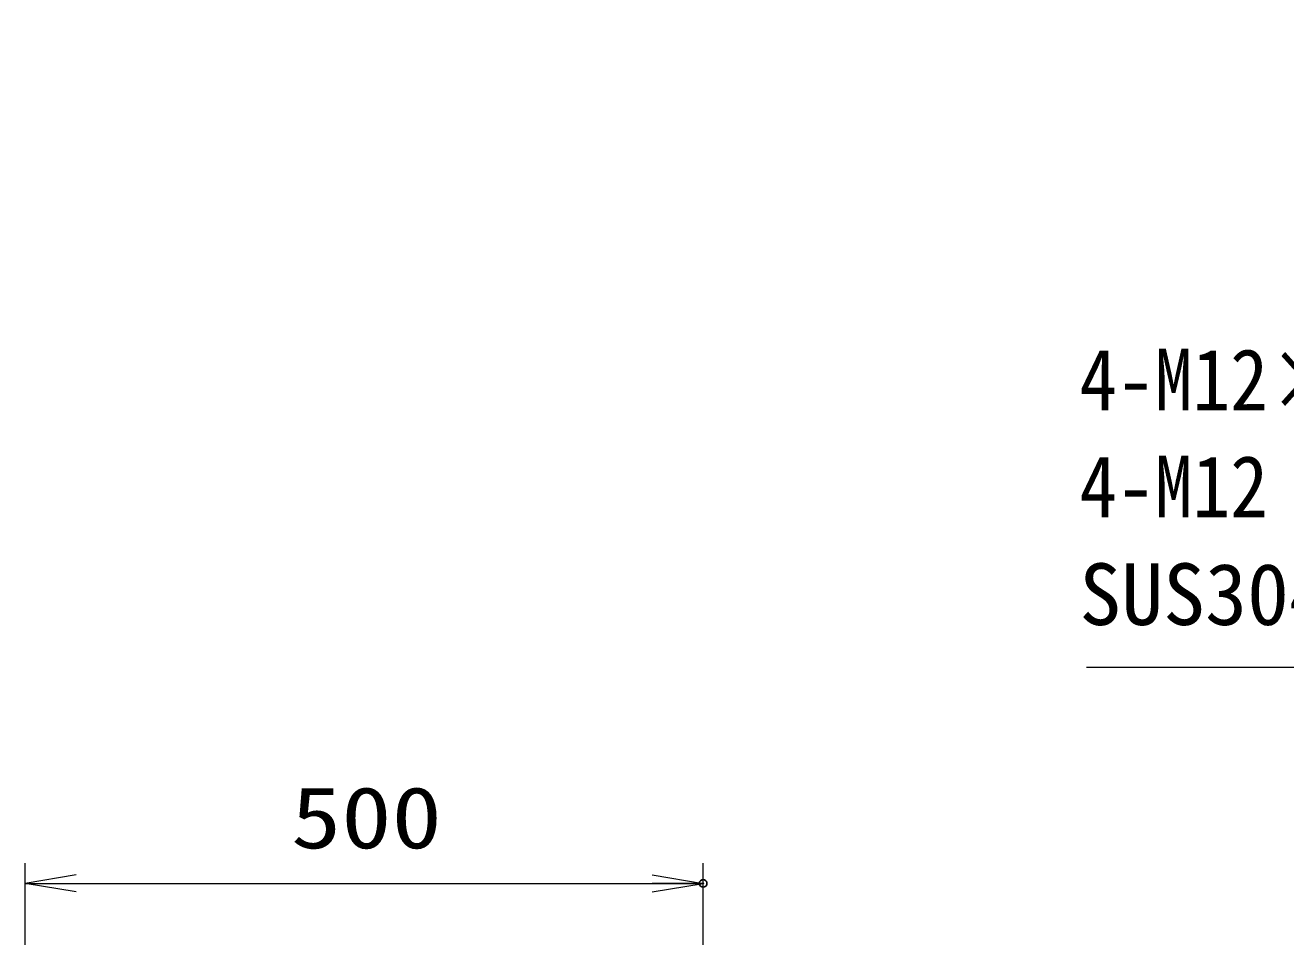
# Model space of a CAD drawing. Units: millimetres, scale not verified. Extents: x -11880 to 11880, y -8400 to 8400.
# Drawn here: x -4097 to -1618, y -2488 to -695 of the extents above; entities that cross this region are included whole.
import ezdxf
from ezdxf.enums import TextEntityAlignment as Align

# ---------------------------------------------------------------- set-up
doc = ezdxf.new("R2010")
doc.units = ezdxf.units.MM
doc.header["$LTSCALE"] = 30
doc.header["$PDMODE"] = 32
doc.header["$PDSIZE"] = 15
doc.layers.add('0-2_0', color=7, linetype='Continuous', lineweight=18)
doc.layers.add('0-3_寸法線', color=4, linetype='Continuous', lineweight=18)
doc.layers.add('0-4_Defpoints', color=7, linetype='Continuous')
doc.styles.add('ＭＳ ゴシック', font='')
doc.styles.get('ＭＳ ゴシック').set_extended_font_data('MS Gothic')

# ---------------------------------------------------------------- blocks, each defined once
blk = doc.blocks.new('_Open')
at = {"layer": '0-2_0', "color": 4}
blk.add_line((-30, 5), (0, 0), dxfattribs=at)
blk.add_lwpolyline([(-30, -5), (0, 0), (-30, 0)], dxfattribs=at)
blk = doc.blocks.new('S264')
at = {"layer": '0-3_寸法線'}
for points in [[(5166258.2, 80251810.9), (5223421.4, 80251810.9), (5242719.1, 80287069.2), (5244159.4, 80289700.8)], [(5243157.7, 80286829.1), (5244159.4, 80289700.8), (5242280.5, 80287309.2)]]:
    blk.add_lwpolyline(points, dxfattribs=at)
at = {"layer": '0-3_寸法線', "color": 254, "style": 'ＭＳ ゴシック', "width": 0.9}
for s, p in [('4-M12×120 オ－ルアンカ－', (5165826.2, 80265873.1)), ('4-M12 袋ナット', (5165826.2, 80259573.1))]:
    blk.add_text(s, height=3637, dxfattribs=at).set_placement(p, align=Align.BOTTOM_LEFT)
at = {"layer": '0-3_寸法線', "color": 254, "style": 'ＭＳ ゴシック'}
blk.add_text('SUS304相当', height=3637, dxfattribs=at).set_placement((5165826.2, 80253211.5), align=Align.BOTTOM_LEFT)

msp = doc.modelspace()

# ---------------------------------------------------------------- linework, layer by layer
at = {"layer": '0-3_寸法線'}
for p, q in [((-4097.14, -3220.82), (-4097.14, -2343.02)), ((-2763.8, -3220.82), (-2763.8, -2343.02)), ((-4097.14, -2383.02), (-2763.8, -2383.02))]:
    msp.add_line(p, q, dxfattribs=at)
at = {"layer": '0-4_Defpoints'}
msp.add_point((-2763.8, -2383.02), dxfattribs=at)

# ---------------------------------------------------------------- block references
at = {"layer": '0-3_寸法線'}
for name, p, xscale, yscale in [('S264', (-174218.27, -2677017.73), 0.03333333, 0.03333333), ('_Open', (-2763.8, -2383.02), 3.333333, 3.333333)]:
    msp.add_blockref(name, p, dxfattribs=dict(at, xscale=xscale, yscale=yscale))
at = {"layer": '0-3_寸法線', "xscale": 3.333333, "yscale": 3.333333, "rotation": 180}
msp.add_blockref('_Open', (-4097.14, -2383.02), dxfattribs=at)

# ---------------------------------------------------------------- texts
at = {"layer": '0-3_寸法線', "color": 254, "style": 'ＭＳ ゴシック', "width": 1.2}
msp.add_text('500', height=121.2, dxfattribs=at).set_placement((-3574.47, -2350.34), align=Align.BOTTOM_LEFT)

doc.saveas('drawing.dxf')
